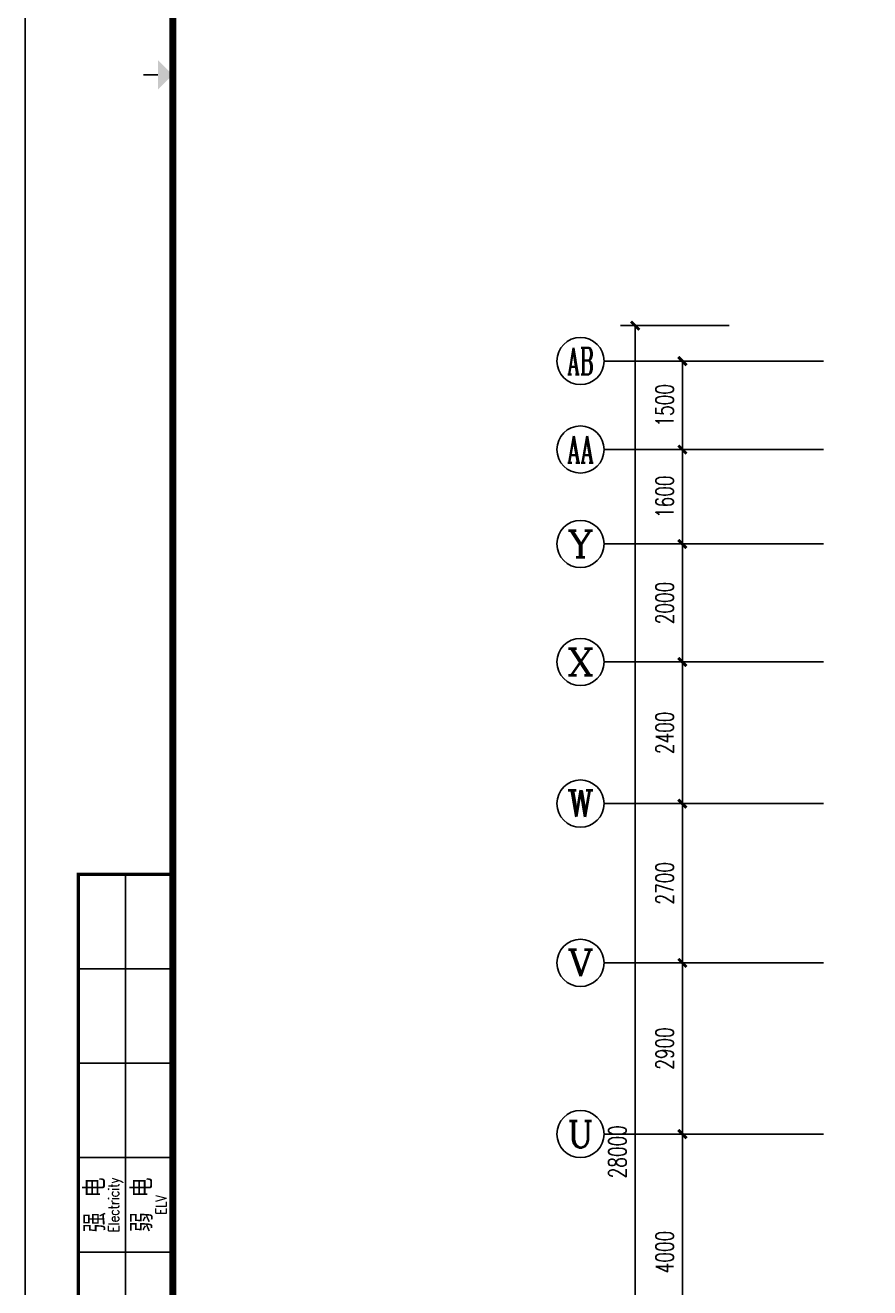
# Model space of a CAD drawing. Extents: x 190999 to 918899, y -200814 to 215286.
# Drawn here: x 309899 to 324216, y 93281 to 114677 of the extents above; entities that cross this region are included whole.
import ezdxf
from ezdxf.enums import TextEntityAlignment as Align

# ---------------------------------------------------------------- set-up
doc = ezdxf.new("R2010")
doc.units = 0
doc.header["$LTSCALE"] = 1000
doc.header["$MEASUREMENT"] = 0
doc.layers.get('Defpoints').update_dxf_attribs({"color": 1})
for name, color, linetype in [('AXIS', 3, 'Continuous'), ('AXIS_TEXT', 7, 'Continuous'), ('图框', 189, 'Continuous')]:
    doc.layers.add(name, color=color, linetype=linetype)
doc.styles.add('_TCH_AXIS', font='COMPLEX', dxfattribs={"bigfont": 'GBCBIG'})
doc.styles.add('COMPLEX', font='COMPLEX')
doc.styles.add('DIM_FONT', font='SIMPLEX', dxfattribs={"width": 0.7, "bigfont": 'GBCBIG'})
doc.styles.add('TKZ2_tjkts.shx', font='tjromant.shx', dxfattribs={"bigfont": 'tjkts.shx'})
doc.dimstyles.new('DIMN', dxfattribs={"dimtxt": 300, "dimasz": 100, "dimexe": 250, "dimexo": 300, "dimgap": 150, "dimtad": 1, "dimdec": 0, "dimzin": 0, "dimdsep": 46, "dimtxsty": 'DIM_FONT', "dimblk": 'ARCHTICK', "dimcen": 0.09, "dimclrt": 7, "dimazin": 2, "dimtfac": 1, "dimtdec": 0, "dimtix": 1, "dimtmove": 2, "dimatfit": 3, "dimfxl": 0, "dimtolj": 1, "dimtzin": 0, "dimarcsym": 0})

# ---------------------------------------------------------------- blocks, each defined once
blk = doc.blocks.new('TJAD_TK_A0')
at = {"layer": '图框'}
for p, q in [((973, -441.7), (973, 399.3)), ((990, -412.7), (990, -156.7)), ((982, -172.7), (998, -172.7)), ((982, -188.7), (998, -188.7)), ((982, -204.7), (998, -204.7)), ((982, -220.7), (998, -220.7))]:
    blk.add_line(p, q, dxfattribs=at)
at = {"layer": '图框', "const_width": 1.2}
blk.add_lwpolyline([(2152, -431.7), (2152, 389.3), (998, 389.3), (998, -431.7)], close=True, dxfattribs=at)
at = {"layer": '图框'}
for points, const_width in [([(995.5, -21.2), (993, -21.2)], 0.3), ([(998, -431.7), (982, -431.7), (982, -156.7), (998, -156.7)], 0.6)]:
    blk.add_lwpolyline(points, dxfattribs=dict(at, const_width=const_width))
blk.add_solid([(995.5, -23.7), (995.5, -18.7), (998, -21.2)], dxfattribs=at)
at = {"layer": '图框', "style": 'TKZ2_tjkts.shx', "width": 0.8}
for s, p in [('Electricity', (988.02, -212.7)), ('ELV', (996.02, -212.7))]:
    blk.add_text(s, height=1.8, rotation=90, dxfattribs=at).set_placement(p, align=Align.MIDDLE_CENTER)
at = {"layer": '图框', "style": 'TKZ2_tjkts.shx'}
for s, p in [('强 电', (984.79, -212.7)), ('弱 电', (992.79, -212.7))]:
    blk.add_text(s, height=3.6, rotation=90, dxfattribs=at).set_placement(p, align=Align.MIDDLE_CENTER)
blk = doc.blocks.new('_ArchTick')
at = {"const_width": 0.5}
blk.add_lwpolyline([(-0.7, -0.7), (0.7, 0.7)], dxfattribs=at)
blk = doc.blocks.new('*D36')
at = {"layer": 'AXIS', "color": 0, "lineweight": -2}
for p, q in [((321833, 95886), (320789, 95886)), ((321039, 91886), (321039, 95886)), ((321833, 91886), (320789, 91886))]:
    blk.add_line(p, q, dxfattribs=at)
at = {"layer": 'Defpoints', "color": 0}
for p in [(321039, 95886), (322133, 95886), (322133, 91886)]:
    blk.add_point(p, dxfattribs=at)
at = {"layer": 'AXIS', "color": 0, "lineweight": -2, "xscale": 100, "yscale": 100, "zscale": 100}
for p, rotation in [((321039, 95886), 90), ((321039, 91886), 270)]:
    blk.add_blockref('_ArchTick', p, dxfattribs=dict(at, rotation=rotation))
at = {"layer": 'AXIS', "color": 7, "insert": (320739, 93886), "char_height": 300, "attachment_point": 5, "rotation": 90, "style": 'DIM_FONT'}
blk.add_mtext('\\A1;4000', dxfattribs=at)
blk = doc.blocks.new('*D37')
at = {"layer": 'AXIS', "color": 0, "lineweight": -2}
for p, q in [((321833, 98786), (320789, 98786)), ((321039, 95886), (321039, 98786)), ((321833, 95886), (320789, 95886))]:
    blk.add_line(p, q, dxfattribs=at)
at = {"layer": 'Defpoints', "color": 0}
for p in [(321039, 98786), (322133, 98786), (322133, 95886)]:
    blk.add_point(p, dxfattribs=at)
at = {"layer": 'AXIS', "color": 0, "lineweight": -2, "xscale": 100, "yscale": 100, "zscale": 100}
for p, rotation in [((321039, 98786), 90), ((321039, 95886), 270)]:
    blk.add_blockref('_ArchTick', p, dxfattribs=dict(at, rotation=rotation))
at = {"layer": 'AXIS', "color": 7, "insert": (320739, 97336), "char_height": 300, "attachment_point": 5, "rotation": 90, "style": 'DIM_FONT'}
blk.add_mtext('\\A1;2900', dxfattribs=at)
blk = doc.blocks.new('*D38')
at = {"layer": 'AXIS', "color": 0, "lineweight": -2}
for p, q in [((321833, 101486), (320789, 101486)), ((321039, 98786), (321039, 101486)), ((321833, 98786), (320789, 98786))]:
    blk.add_line(p, q, dxfattribs=at)
at = {"layer": 'Defpoints', "color": 0}
for p in [(321039, 101486), (322133, 101486), (322133, 98786)]:
    blk.add_point(p, dxfattribs=at)
at = {"layer": 'AXIS', "color": 0, "lineweight": -2, "xscale": 100, "yscale": 100, "zscale": 100}
for p, rotation in [((321039, 101486), 90), ((321039, 98786), 270)]:
    blk.add_blockref('_ArchTick', p, dxfattribs=dict(at, rotation=rotation))
at = {"layer": 'AXIS', "color": 7, "insert": (320739, 100136), "char_height": 300, "attachment_point": 5, "rotation": 90, "style": 'DIM_FONT'}
blk.add_mtext('\\A1;2700', dxfattribs=at)
blk = doc.blocks.new('*D39')
at = {"layer": 'AXIS', "color": 0, "lineweight": -2}
for p, q in [((321833, 103886), (320789, 103886)), ((321039, 101486), (321039, 103886)), ((321833, 101486), (320789, 101486))]:
    blk.add_line(p, q, dxfattribs=at)
at = {"layer": 'Defpoints', "color": 0}
for p in [(321039, 103886), (322133, 103886), (322133, 101486)]:
    blk.add_point(p, dxfattribs=at)
at = {"layer": 'AXIS', "color": 0, "lineweight": -2, "xscale": 100, "yscale": 100, "zscale": 100}
for p, rotation in [((321039, 103886), 90), ((321039, 101486), 270)]:
    blk.add_blockref('_ArchTick', p, dxfattribs=dict(at, rotation=rotation))
at = {"layer": 'AXIS', "color": 7, "insert": (320739, 102686), "char_height": 300, "attachment_point": 5, "rotation": 90, "style": 'DIM_FONT'}
blk.add_mtext('\\A1;2400', dxfattribs=at)
blk = doc.blocks.new('*D40')
at = {"layer": 'AXIS', "color": 0, "lineweight": -2}
for p, q in [((321833, 105886), (320789, 105886)), ((321039, 103886), (321039, 105886)), ((321833, 103886), (320789, 103886))]:
    blk.add_line(p, q, dxfattribs=at)
at = {"layer": 'Defpoints', "color": 0}
for p in [(321039, 105886), (322133, 105886), (322133, 103886)]:
    blk.add_point(p, dxfattribs=at)
at = {"layer": 'AXIS', "color": 0, "lineweight": -2, "xscale": 100, "yscale": 100, "zscale": 100}
for p, rotation in [((321039, 105886), 90), ((321039, 103886), 270)]:
    blk.add_blockref('_ArchTick', p, dxfattribs=dict(at, rotation=rotation))
at = {"layer": 'AXIS', "color": 7, "insert": (320739, 104886), "char_height": 300, "attachment_point": 5, "rotation": 90, "style": 'DIM_FONT'}
blk.add_mtext('\\A1;2000', dxfattribs=at)
blk = doc.blocks.new('*D41')
at = {"layer": 'AXIS', "color": 0, "lineweight": -2}
for p, q in [((321833, 107486), (320789, 107486)), ((321039, 105886), (321039, 107486)), ((321833, 105886), (320789, 105886))]:
    blk.add_line(p, q, dxfattribs=at)
at = {"layer": 'Defpoints', "color": 0}
for p in [(321039, 107486), (322133, 107486), (322133, 105886)]:
    blk.add_point(p, dxfattribs=at)
at = {"layer": 'AXIS', "color": 0, "lineweight": -2, "xscale": 100, "yscale": 100, "zscale": 100}
for p, rotation in [((321039, 107486), 90), ((321039, 105886), 270)]:
    blk.add_blockref('_ArchTick', p, dxfattribs=dict(at, rotation=rotation))
at = {"layer": 'AXIS', "color": 7, "insert": (320739, 106686), "char_height": 300, "attachment_point": 5, "rotation": 90, "style": 'DIM_FONT'}
blk.add_mtext('\\A1;1600', dxfattribs=at)
blk = doc.blocks.new('*D42')
at = {"layer": 'AXIS', "color": 0, "lineweight": -2}
for p, q in [((321833, 108986), (320789, 108986)), ((321039, 107486), (321039, 108986)), ((321833, 107486), (320789, 107486))]:
    blk.add_line(p, q, dxfattribs=at)
at = {"layer": 'Defpoints', "color": 0}
for p in [(321039, 108986), (322133, 108986), (322133, 107486)]:
    blk.add_point(p, dxfattribs=at)
at = {"layer": 'AXIS', "color": 0, "lineweight": -2, "xscale": 100, "yscale": 100, "zscale": 100}
for p, rotation in [((321039, 108986), 90), ((321039, 107486), 270)]:
    blk.add_blockref('_ArchTick', p, dxfattribs=dict(at, rotation=rotation))
at = {"layer": 'AXIS', "color": 7, "insert": (320739, 108236), "char_height": 300, "attachment_point": 5, "rotation": 90, "style": 'DIM_FONT'}
blk.add_mtext('\\A1;1500', dxfattribs=at)
blk = doc.blocks.new('*D43')
at = {"layer": 'AXIS', "color": 0, "lineweight": -2}
for p, q in [((321833, 109586), (319989, 109586)), ((320239, 81586), (320239, 109586)), ((321833, 81586), (319989, 81586))]:
    blk.add_line(p, q, dxfattribs=at)
at = {"layer": 'Defpoints', "color": 0}
for p in [(320239, 109586), (322133, 109586), (322133, 81586)]:
    blk.add_point(p, dxfattribs=at)
at = {"layer": 'AXIS', "color": 0, "lineweight": -2, "xscale": 100, "yscale": 100, "zscale": 100}
for p, rotation in [((320239, 109586), 90), ((320239, 81586), 270)]:
    blk.add_blockref('_ArchTick', p, dxfattribs=dict(at, rotation=rotation))
at = {"layer": 'AXIS', "color": 7, "insert": (319939, 95586), "char_height": 300, "attachment_point": 5, "rotation": 90, "style": 'DIM_FONT'}
blk.add_mtext('\\A1;28000', dxfattribs=at)
blk = doc.blocks.new('_AXISO')
blk.add_circle((0, 0), 0.5)
at = {"layer": 'AXIS_TEXT', "style": 'COMPLEX', "width": 1.041667}
blk.add_attdef('A', text='', height=0.56, dxfattribs=at).set_placement((-0.25, -0.28), (0.25, -0.28), align=Align.FIT)

msp = doc.modelspace()

# ---------------------------------------------------------------- linework, layer by layer
at = {"layer": 'AXIS'}
for p, q in [((323433.1, 108986.5), (319711.6, 108986.5)), ((323433.1, 107486.5), (319711.6, 107486.5)), ((323433.1, 105886.5), (319711.6, 105886.5)), ((323433.1, 103886.5), (319711.6, 103886.5)), ((323433.1, 101486.5), (319711.6, 101486.5)), ((323433.1, 98786.5), (319711.6, 98786.5)), ((323433.1, 95886.5), (319711.6, 95886.5))]:
    msp.add_line(p, q, dxfattribs=at)

# ---------------------------------------------------------------- block references
ref = msp.add_blockref('_AXISO', (319311.6, 108986.5), dxfattribs=dict(at, xscale=800, yscale=800, zscale=800))
ref.add_attrib('A', 'AB', dxfattribs={"layer": 'AXIS_TEXT', "height": 452.55, "style": '_TCH_AXIS', "width": 0.552632}).set_placement((319085.4, 108760.2), (319537.9, 108760.2), align=Align.FIT)
ref = msp.add_blockref('_AXISO', (319311.6, 107486.5), dxfattribs=dict(at, xscale=800, yscale=800, zscale=800))
ref.add_attrib('A', 'AA', dxfattribs={"layer": 'AXIS_TEXT', "height": 452.55, "style": '_TCH_AXIS', "width": 0.538462}).set_placement((319085.4, 107260.2), (319537.9, 107260.2), align=Align.FIT)
ref = msp.add_blockref('_AXISO', (319311.6, 105886.5), dxfattribs=dict(at, xscale=800, yscale=800, zscale=800))
ref.add_attrib('A', 'Y', dxfattribs={"layer": 'AXIS_TEXT', "height": 452.5, "style": '_TCH_AXIS', "width": 1.105263}).set_placement((319085.4, 105660.2), (319537.9, 105660.2), align=Align.FIT)
ref = msp.add_blockref('_AXISO', (319311.6, 103886.5), dxfattribs=dict(at, xscale=800, yscale=800, zscale=800))
ref.add_attrib('A', 'X', dxfattribs={"layer": 'AXIS_TEXT', "height": 452.5, "style": '_TCH_AXIS', "width": 1.166667}).set_placement((319085.4, 103660.2), (319537.9, 103660.2), align=Align.FIT)
ref = msp.add_blockref('_AXISO', (319311.6, 101486.5), dxfattribs=dict(at, xscale=800, yscale=800, zscale=800))
ref.add_attrib('A', 'W', dxfattribs={"layer": 'AXIS_TEXT', "height": 452.5, "style": '_TCH_AXIS', "width": 0.954545}).set_placement((319085.4, 101260.2), (319537.9, 101260.2), align=Align.FIT)
ref = msp.add_blockref('_AXISO', (319311.6, 98786.5), dxfattribs=dict(at, xscale=800, yscale=800, zscale=800))
ref.add_attrib('A', 'V', dxfattribs={"layer": 'AXIS_TEXT', "height": 452.5, "style": '_TCH_AXIS', "width": 1.166667}).set_placement((319085.4, 98560.2), (319537.9, 98560.2), align=Align.FIT)
ref = msp.add_blockref('_AXISO', (319311.6, 95886.5), dxfattribs=dict(at, xscale=800, yscale=800, zscale=800))
ref.add_attrib('A', 'U', dxfattribs={"layer": 'AXIS_TEXT', "height": 452.5, "style": '_TCH_AXIS', "width": 1.05}).set_placement((319085.4, 95660.2), (319537.9, 95660.2), align=Align.FIT)
at = {"layer": '图框', "xscale": 100, "yscale": 100, "zscale": 100}
msp.add_blockref('TJAD_TK_A0', (212598.6, 115956.8), dxfattribs=at)

# ---------------------------------------------------------------- dimensions: what is measured, and where the dimension line sits
at = {"layer": 'AXIS'}
for p1, p2, distance, picture, middle in [((322133.1, 81586.5), (322133.1, 109586.5), 1894.4, '*D43', (319938.7, 95586.5)), ((322133.1, 107486.5), (322133.1, 108986.5), 1094.4, '*D42', (320738.7, 108236.5)), ((322133.1, 105886.5), (322133.1, 107486.5), 1094.4, '*D41', (320738.7, 106686.5)), ((322133.1, 103886.5), (322133.1, 105886.5), 1094.4, '*D40', (320738.7, 104886.5)), ((322133.1, 101486.5), (322133.1, 103886.5), 1094.4, '*D39', (320738.7, 102686.5)), ((322133.1, 98786.5), (322133.1, 101486.5), 1094.4, '*D38', (320738.7, 100136.5)), ((322133.1, 95886.5), (322133.1, 98786.5), 1094.4, '*D37', (320738.7, 97336.5)), ((322133.1, 91886.5), (322133.1, 95886.5), 1094.4, '*D36', (320738.7, 93886.5))]:
    dim = msp.add_aligned_dim(p1=p1, p2=p2, distance=distance, dimstyle='DIMN', dxfattribs=at)
    dim.commit()
    dim.dimension.update_dxf_attribs({"geometry": picture, "text_midpoint": middle})

doc.saveas('drawing.dxf')
